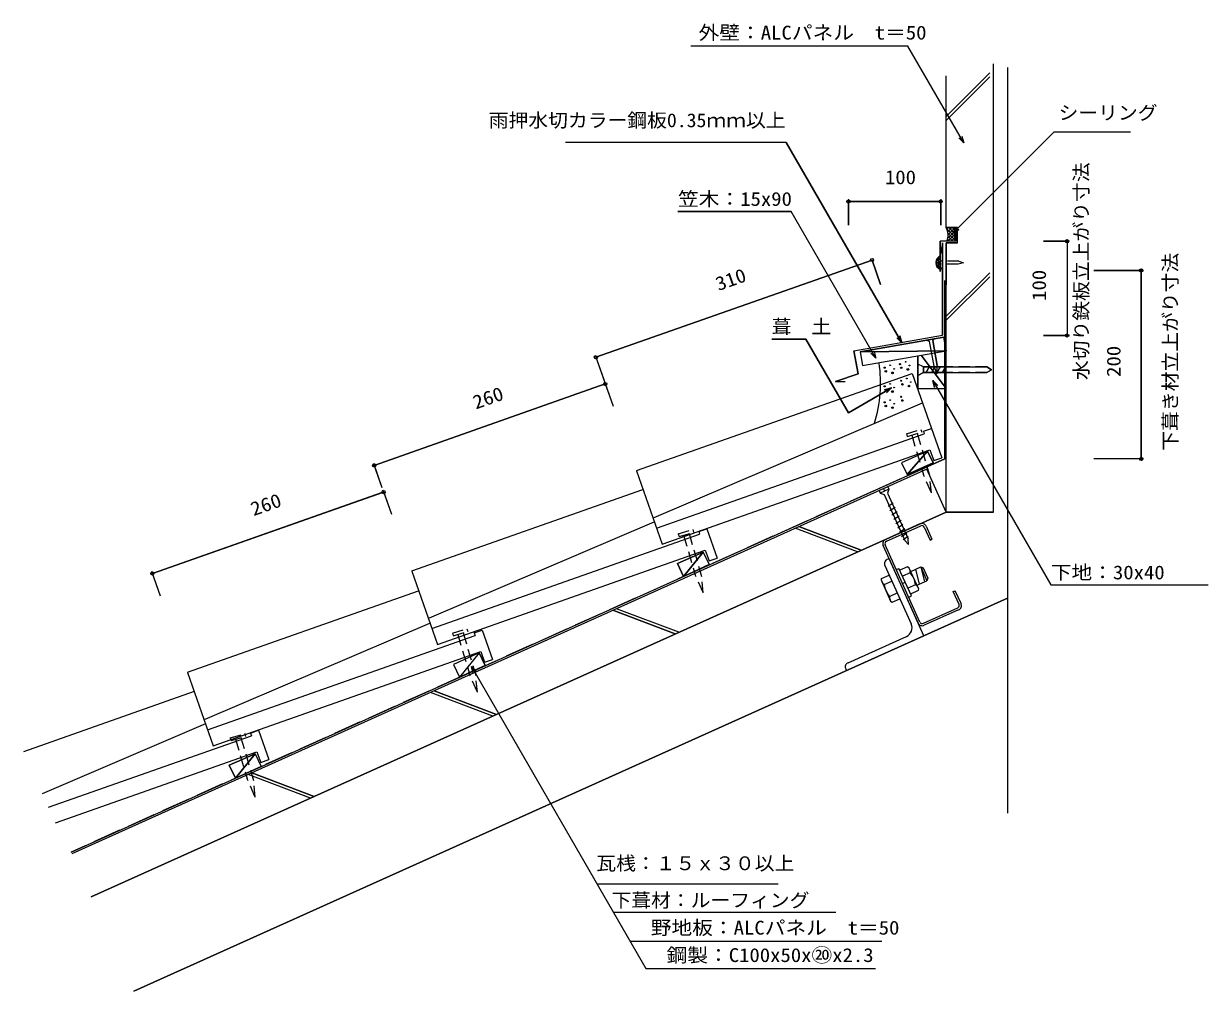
# Model space of a CAD drawing. Units: millimetres, scale not verified. Extents: x -610 to 647, y -510 to 516.
import ezdxf
from ezdxf.enums import TextEntityAlignment as Align

# ---------------------------------------------------------------- set-up
doc = ezdxf.new("R2010")
doc.units = ezdxf.units.MM
doc.header["$LTSCALE"] = 10
doc.linetypes.add('DASHED1', pattern=[1.8, 1.2, -0.6])
doc.linetypes.add('DASHED3', pattern=[4, 3, -1])
for name, color, linetype, lineweight in [('0-0_LAYER001', 2, 'Continuous', 18), ('0-1_LAYER002', 7, 'Continuous', 18), ('0-2_LAYER003', 2, 'Continuous', 18), ('0-3_LAYER004', 2, 'Continuous', 18), ('0-4_LAYER006', 2, 'Continuous', 18), ('0-5_LAYER007', 2, 'Continuous', 18), ('0-6_LAYER009', 2, 'Continuous', 18)]:
    doc.layers.add(name, color=color, linetype=linetype, lineweight=lineweight)
doc.styles.add('ＭＳ ゴシック', font='')
doc.styles.get('ＭＳ ゴシック').set_extended_font_data('MS Gothic')

msp = doc.modelspace()

# ---------------------------------------------------------------- linework, layer by layer
at = {"layer": '0-0_LAYER001'}
for p, q in [((418.57, -1.73), (418.57, 473.89)), ((433.57, 469.73), (433.57, -321.21)), ((368.57, 418.07), (414.84, 464.33)), ((368.57, 300), (368.57, 460.92)), ((368.57, 413.83), (414.84, 460.09)), ((264.88, 330.2), (264.88, 302.7)), ((264.88, 327.7), (362.71, 327.7)), ((362.71, 330.2), (362.71, 302.7)), ((378.97, 294.4), (380.57, 294.4)), ((378.97, 289.6), (380.57, 289.6)), ((499.23, 285.6), (471.73, 285.6)), ((496.73, 285.6), (496.73, 185.6)), ((-2.98, 162.47), (289.91, 265.67)), ((289.91, 265.67), (299.05, 239.73)), ((368.57, -1.73), (368.57, 266.61)), ((368.57, 205.94), (414.84, 252.2)), ((577.84, 254.61), (525.34, 254.61)), ((575.34, 54.61), (575.34, 254.61)), ((368.57, 201.7), (414.84, 247.96)), ((270.72, 169.22), (364.57, 185.77)), ((277.34, 168.35), (365.97, 183.98)), ((347.75, 180.77), (356.52, 182.32)), ((350.59, 179.65), (347.75, 180.77)), ((350.59, 179.65), (355.28, 153.06)), ((354.24, 180.29), (356.52, 182.32)), ((354.24, 180.29), (358.93, 153.7)), ((499.23, 185.6), (471.73, 185.6)), ((-3.81, 164.83), (5.33, 138.89)), ((270.72, 169.22), (275.02, 144.8)), ((277.34, 168.35), (279.94, 153.58)), ((279.94, 153.58), (368.57, 169.21)), ((338.57, 129.21), (338.57, 163.92)), ((368.57, 129.21), (342.08, 164.54)), ((338.57, 143.21), (338.57, 155.21)), ((344.57, 152.21), (338.57, 155.21)), ((344.57, 146.21), (344.57, 152.21)), ((368.57, 152.21), (344.57, 152.21)), ((347.46, 146.21), (350.93, 152.21)), ((353.19, 146.21), (356.65, 152.21)), ((355.28, 153.06), (358.72, 144.82)), ((358.72, 144.82), (358.93, 153.7)), ((358.91, 146.21), (362.37, 152.21)), ((364.63, 146.21), (368.09, 152.21)), ((368.57, 144.96), (368.57, 153.46)), ((275.02, 144.8), (251.27, 136.73)), ((338.57, 143.21), (344.57, 146.21)), ((368.57, 146.21), (344.57, 146.21)), ((-238.23, 47.77), (6.99, 134.17)), ((6.16, 136.53), (15.3, 110.59)), ((251.27, 136.73), (261.57, 136.73)), ((338.57, 129.21), (368.57, 129.21)), ((354.33, 137.73), (479.46, -78.99)), ((348.63, 62.86), (327.27, 38.03)), ((354.63, 50.36), (327.27, 38.03)), ((577.84, 54.61), (525.34, 54.61)), ((-239.06, 50.13), (-229.92, 24.19)), ((306.54, 25.18), (297.42, 21.08)), ((306.54, 25.18), (307.77, 22.44)), ((-473.48, -66.93), (-228.26, 19.47)), ((-229.09, 21.83), (-219.95, -4.1)), ((297.42, 21.08), (298.65, 18.34)), ((307.77, 22.44), (298.65, 18.34)), ((298.65, 18.34), (302.62, 16.84)), ((301.98, 23.13), (303.21, 20.39)), ((302.62, 16.84), (324.53, -31.86)), ((307.77, 22.44), (306.27, 18.48)), ((306.27, 18.48), (328.18, -30.22)), ((306.87, 4.38), (312.49, 8.07)), ((308.92, -0.18), (314.55, 3.51)), ((310.97, -4.74), (316.6, -1.05)), ((313.02, -9.3), (318.65, -5.61)), ((315.07, -13.86), (320.7, -10.17)), ((418.57, -1.73), (368.57, -1.73)), ((317.13, -18.42), (322.75, -14.73)), ((319.18, -22.98), (324.81, -19.29)), ((321.23, -27.54), (326.86, -23.84)), ((322.77, -30.95), (328.39, -27.26)), ((328.65, -36.15), (324.53, -31.86)), ((328.65, -36.15), (328.18, -30.22)), ((110.89, -44.12), (90.01, -69.96)), ((303.58, -58.4), (331.48, -120.41)), ((306.08, -51.78), (307.91, -50.96)), ((344.84, -133.04), (307.91, -50.96)), ((315.75, -62.79), (318.49, -61.56)), ((331.62, -90.74), (318.49, -61.56)), ((327.51, -59.85), (319.37, -63.51)), ((329.25, -61.1), (327.51, -59.85)), ((339.09, -82.98), (329.25, -61.1)), ((330.89, -64.75), (341.56, -59.95)), ((336, -62.45), (339.99, -78.2)), ((341.56, -59.95), (344.2, -60.95)), ((341.56, -59.95), (348.12, -74.54)), ((341.56, -59.95), (345.55, -75.7)), ((344.2, -60.95), (349.13, -71.89)), ((-474.31, -64.57), (-465.18, -90.51)), ((299.79, -74.36), (300.01, -72.22)), ((299.79, -74.36), (309.64, -96.24)), ((300.01, -72.22), (308.15, -68.56)), ((302.85, -78.54), (310.99, -74.88)), ((330.35, -66.17), (322.21, -69.83)), ((337.45, -79.34), (348.12, -74.54)), ((349.13, -71.89), (348.12, -74.54)), ((308.54, -91.18), (316.68, -87.51)), ((322.32, -77.38), (325.05, -76.15)), ((336.04, -78.8), (327.89, -82.46)), ((338.88, -85.12), (330.74, -88.78)), ((339.09, -82.98), (338.88, -85.12)), ((479.46, -78.99), (646.6, -78.99)), ((309.64, -96.24), (311.38, -97.49)), ((311.38, -97.49), (319.52, -93.83)), ((328.88, -91.97), (331.62, -90.74)), ((264.45, -161.54), (326.47, -133.63)), ((-126.85, -151.1), (-147.72, -176.94)), ((-135, -165.66), (49.94, -485.98)), ((-364.58, -258.08), (-385.46, -283.93)), ((-2.17, -396.03), (190.22, -396.03)), ((15.51, -426.02), (251.63, -426.02)), ((33.16, -456.91), (300.47, -456.91)), ((49.94, -485.98), (281.02, -485.98))]:
    msp.add_line(p, q, dxfattribs=at)
at = {"layer": '0-0_LAYER001', "linetype": 'DASHED3'}
msp.add_line((367.07, 54.61), (367.07, 243.79), dxfattribs=at)
at = {"layer": '0-0_LAYER001', "linetype": 'DASHED1'}
for p, q in [((411.57, 152.21), (368.57, 152.21)), ((416.57, 149.21), (411.57, 152.21)), ((411.57, 146.21), (368.57, 146.21)), ((411.57, 146.21), (416.57, 149.21))]:
    msp.add_line(p, q, dxfattribs=at)
at = {"layer": '0-0_LAYER001', "color": 4}
for p, q in [((40.1, 42.26), (332.35, 145.23)), ((332.35, 145.23), (363.8, 55.97)), ((58.77, -7.59), (343.31, 114.12)), ((61.45, -18.76), (345.34, 81.27)), ((344.34, 84.1), (352.83, 87.09)), ((344.34, 84.1), (345.34, 81.27)), ((348.63, 62.86), (321.26, 50.55)), ((348.63, 62.86), (354.63, 50.36)), ((321.26, 50.55), (327.27, 38.03)), ((-198.21, -64.2), (46.88, 22.15)), ((-179.54, -114.05), (58.93, -12.05)), ((106.03, -22.36), (107.03, -25.19)), ((-176.86, -125.22), (107.03, -25.19)), ((110.89, -44.12), (83.52, -56.44)), ((110.89, -44.12), (117.23, -57.33)), ((83.52, -56.44), (90.01, -69.96)), ((117.65, -57.53), (90.01, -69.96)), ((-436.21, -171.69), (-191.12, -85.33)), ((-417.54, -221.53), (-179.07, -119.53)), ((-414.87, -232.7), (-130.97, -132.68)), ((-131.97, -129.85), (-123.48, -126.85)), ((-131.97, -129.85), (-130.97, -132.68)), ((-123.48, -126.85), (-112.51, -157.98)), ((-126.85, -151.1), (-154.21, -163.42)), ((-126.85, -151.1), (-120.36, -164.63)), ((-154.21, -163.42), (-147.72, -176.94)), ((-120.36, -164.63), (-147.72, -176.94)), ((-609.96, -255.62), (-428.65, -191.73)), ((-590.13, -300.16), (-416.6, -225.93)), ((-369.49, -236.24), (-368.49, -239.07)), ((-583.59, -314.86), (-368.49, -239.07)), ((-576.25, -331.36), (-362.51, -256.05)), ((-364.58, -258.08), (-391.95, -270.4)), ((-364.58, -258.08), (-358.09, -271.61)), ((-391.95, -270.4), (-385.46, -283.93)), ((-358.09, -271.61), (-385.46, -283.93))]:
    msp.add_line(p, q, dxfattribs=at)
at = {"layer": '0-0_LAYER001', "color": 1, "linetype": 'DASHED1'}
for p, q in [((332.07, 79.85), (344.45, 37.81)), ((337.82, 81.54), (351.2, 36.13)), ((352.67, 19.23), (344.45, 37.81)), ((352.87, 18.58), (351.2, 36.13)), ((95.81, -24.62), (109.18, -70.03)), ((90.05, -26.31), (102.44, -68.36)), ((110.66, -86.93), (102.44, -68.36)), ((110.85, -87.58), (109.18, -70.03)), ((-149.53, -131.54), (-137.15, -173.58)), ((-143.77, -129.85), (-130.4, -175.26)), ((-128.92, -192.16), (-137.15, -173.58)), ((-128.73, -192.81), (-130.4, -175.26)), ((-385.25, -242.8), (-372.87, -284.85)), ((-379.5, -241.11), (-366.12, -286.52)), ((-364.65, -303.42), (-372.87, -284.85)), ((-364.46, -304.08), (-366.12, -286.52))]:
    msp.add_line(p, q, dxfattribs=at)
at = {"layer": '0-0_LAYER001'}
for points in [[(387.26, 389.84), (327.9, 492.65), (97.86, 492.65)], [(321.4, 177.89), (198.66, 390.49), (-35.34, 390.49)], [(375.55, 294.18), (483.11, 401.74), (564.11, 401.74)], [(385.32, 397.09), (387.26, 389.84), (381.96, 395.15)], [(294, 161.47), (204.07, 317.23), (84.07, 317.23)], [(382.05, 297.93), (375.55, 294.18), (379.3, 300.67)], [(310.52, 129.91), (264.79, 103.5), (219.61, 181.75), (183.61, 181.75)], [(365.97, 183.98), (368.57, 169.21), (277.34, 168.35)], [(319.46, 185.14), (321.4, 177.89), (316.1, 183.2)], [(292.06, 168.71), (294, 161.47), (288.69, 166.77)], [(303.28, 127.97), (310.52, 129.91), (305.22, 124.61)], [(356.27, 130.49), (354.33, 137.73), (359.64, 132.43)], [(261.95, -168.15), (262.77, -169.97), (344.84, -133.04)], [(-133.06, -172.9), (-135, -165.66), (-129.69, -170.96)]]:
    msp.add_lwpolyline(points, dxfattribs=at)
at = {"layer": '0-0_LAYER001', "linetype": 'DASHED1'}
msp.add_lwpolyline([(381.82, 264.48), (386.96, 262.79), (381.28, 261.42)], dxfattribs=at)
at = {"layer": '0-0_LAYER001', "color": 1, "linetype": 'DASHED1'}
for points in [[(326.42, 81.31), (341.77, 85.83), (342.62, 82.96)], [(326.42, 81.31), (327.27, 78.44), (342.62, 82.96)], [(84.41, -24.85), (99.76, -20.33), (100.61, -23.2)], [(84.41, -24.85), (85.26, -27.72), (100.61, -23.2)], [(-155.17, -130.08), (-139.83, -125.56), (-138.98, -128.43)], [(-155.17, -130.08), (-154.33, -132.95), (-138.98, -128.43)], [(-390.9, -241.34), (-375.55, -236.82), (-374.7, -239.7)], [(-390.9, -241.34), (-390.05, -244.22), (-374.7, -239.7)]]:
    msp.add_lwpolyline(points, dxfattribs=at)
at = {"layer": '0-0_LAYER001', "color": 4}
for points in [[(40.09, 41.85), (67.43, -35.73), (351.32, 64.29)], [(351.32, 64.29), (355.31, 52.98), (363.8, 55.97)], [(106.03, -22.36), (114.52, -19.37), (125.49, -50.49)], [(-198.22, -64.61), (-170.88, -142.19), (113.01, -42.17)], [(113.01, -42.17), (117, -53.48), (125.49, -50.49)], [(-436.22, -172.09), (-408.88, -249.68), (-124.99, -149.65)], [(-124.99, -149.65), (-121, -160.97), (-112.51, -157.98)], [(-369.49, -236.24), (-361, -233.25), (-350.04, -264.38)], [(-362.51, -256.05), (-358.52, -267.37), (-350.04, -264.38)]]:
    msp.add_lwpolyline(points, dxfattribs=at)
at = {"layer": '0-0_LAYER001'}
for centre, radius in [((264.88, 327.7), 1.7), ((362.71, 327.7), 1.7), ((496.73, 285.6), 1.7), ((289.91, 265.67), 1.7), ((575.34, 254.61), 1.7), ((496.73, 185.6), 1.7), ((-2.98, 162.47), 1.7), ((303.29, 151.5), 0.578), ((309.2, 153.94), 0.349), ((319.61, 155.17), 0.578), ((320.86, 151.32), 0.814), ((325.52, 157.6), 0.349), ((329.67, 153.76), 0.326), ((304.54, 147.65), 0.814), ((311.54, 145.9), 0.936), ((313.35, 150.09), 0.326), ((326.8, 140), 0.349), ((327.86, 149.57), 0.936), ((6.99, 134.17), 1.7), ((303.29, 131.7), 0.578), ((304.54, 127.84), 0.814), ((309.2, 134.13), 0.349), ((311.54, 126.09), 0.936), ((313.35, 130.28), 0.326), ((320.9, 137.57), 0.578), ((322.15, 133.71), 0.814), ((329.14, 131.96), 0.936), ((330.96, 136.15), 0.326), ((303.29, 114.64), 0.578), ((309.2, 117.07), 0.349), ((313.35, 113.22), 0.326), ((320.9, 120.51), 0.578), ((322.15, 116.65), 0.814), ((304.54, 110.79), 0.814), ((311.54, 109.04), 0.936), ((575.34, 54.61), 1.7), ((-238.23, 47.77), 1.7), ((-228.26, 19.47), 1.7), ((-473.48, -66.93), 1.7)]:
    msp.add_circle(centre, radius, dxfattribs=at)
for centre, radius, start, end in [((381.79, 292), 4.41, 129.59738, 230.40262), ((147.32, 135.67), 151.6, 343.43085, 7.90762), ((308.13, -56.35), 5, 114.22009, 204.23074), ((324.3, -65.08), 6.15, 349.86246, 23.86975), ((313.29, -81.44), 22.9, 6.6165, 41.83201), ((306.06, -73.3), 6.15, 204.55376, 238.55602), ((325.63, -75.89), 22.94, 186.64732, 221.80409), ((332.82, -84.05), 6.16, 24.60093, 58.55558), ((314.59, -92.26), 6.15, 169.878, 203.89275), ((322.36, -124.51), 10, 294.23666, 24.2239), ((266.51, -166.1), 5, 114.22009, 204.23074)]:
    msp.add_arc(centre, radius, start, end, dxfattribs=at)
at = {"layer": '0-1_LAYER002'}
for p, q in [((327.9, 492.65), (97.86, 492.65)), ((387.26, 389.84), (327.9, 492.65)), ((433.57, 469.73), (433.57, -321.21)), ((414.84, 464.33), (368.57, 418.07)), ((368.57, 300), (368.57, 460.92)), ((368.57, 413.83), (414.84, 460.09)), ((198.66, 390.49), (-35.34, 390.49)), ((375.55, 294.18), (483.11, 401.74)), ((483.11, 401.74), (564.11, 401.74)), ((264.88, 302.7), (264.88, 329.4)), ((362.71, 327.7), (264.88, 327.7)), ((84.07, 317.23), (204.07, 317.23)), ((294, 161.47), (204.07, 317.23)), ((364.57, 284), (362.44, 272.2)), ((364.57, 284), (364.57, 185.77)), ((471.73, 285.6), (498.43, 285.6)), ((496.73, 285.6), (496.73, 185.6)), ((362.18, 253.6), (363.42, 258.24)), ((414.84, 252.2), (368.57, 205.94)), ((525.34, 254.61), (577.84, 254.61)), ((575.34, 254.61), (575.34, 54.61)), ((367.07, 54.61), (367.07, 243.79)), ((368.57, 201.7), (414.84, 247.96)), ((321.4, 177.89), (316.1, 183.2)), ((347.75, 180.77), (350.59, 179.65)), ((471.73, 185.6), (499.23, 185.6)), ((-3.81, 164.83), (15.3, 110.59)), ((277.34, 168.35), (368.57, 169.21)), ((342.08, 164.54), (368.57, 129.21)), ((344.57, 152.21), (338.57, 155.21)), ((344.57, 152.21), (411.57, 152.21)), ((344.57, 152.21), (344.57, 146.21)), ((344.57, 146.21), (338.57, 143.21)), ((344.57, 146.21), (411.57, 146.21)), ((6.99, 134.17), (-238.23, 47.77)), ((251.27, 136.73), (261.57, 136.73)), ((310.52, 129.91), (305.22, 124.61)), ((354.33, 137.73), (356.27, 130.49)), ((354.33, 137.73), (359.64, 132.43)), ((354.33, 137.73), (479.46, -78.99)), ((327.27, 38.03), (348.63, 62.86)), ((-559.67, -362.42), (367.07, 54.61)), ((-238.79, 49.37), (-229.92, 24.19)), ((-229.86, 18.91), (-473.48, -66.93)), ((-229.86, 18.91), (-228.26, 19.47)), ((-228.83, 21.08), (-219.95, -4.1)), ((274.65, -44), (208.53, -18.92)), ((212.4, -17.18), (278.52, -42.26)), ((90.01, -69.96), (110.89, -44.12)), ((-474.05, -65.33), (-465.18, -90.51)), ((479.46, -78.99), (603.8, -78.99)), ((-493.19, -510.15), (433.57, -93.11)), ((15.09, -105.97), (81.2, -131.05)), ((85.07, -129.31), (18.95, -104.23)), ((-126.85, -151.1), (-147.72, -176.94)), ((-135, -165.66), (-133.06, -172.9)), ((-135, -165.66), (-131.16, -169.49)), ((-135, -165.66), (49.94, -485.98)), ((-112.25, -218.1), (-178.36, -193.03)), ((-174.49, -191.28), (-108.38, -216.36)), ((-385.46, -283.93), (-364.58, -258.08)), ((-305.7, -305.15), (-371.81, -280.08)), ((-367.94, -278.34), (-301.83, -303.41)), ((-2.17, -396.03), (190.22, -396.03)), ((15.51, -426.02), (251.63, -426.02)), ((33.16, -456.91), (300.47, -456.91)), ((49.94, -485.98), (293.51, -485.98))]:
    msp.add_line(p, q, dxfattribs=at)
at = {"layer": '0-1_LAYER002', "color": 2}
for p, q in [((340.74, -14.26), (304.26, -30.68)), ((305.2, -32.77), (341.68, -16.36)), ((345.25, -17.71), (351.41, -31.39)), ((347.35, -16.77), (353.5, -30.45)), ((338.69, -119.36), (301.75, -37.29)), ((340.78, -118.42), (303.85, -36.34)), ((351.41, -31.39), (353.5, -30.45)), ((376.03, -86.11), (378.13, -85.16)), ((382.19, -99.79), (376.03, -86.11)), ((384.28, -98.84), (378.13, -85.16)), ((344.35, -119.77), (380.83, -103.36)), ((381.77, -105.45), (345.3, -121.87))]:
    msp.add_line(p, q, dxfattribs=at)
at = {"layer": '0-1_LAYER002'}
for points in [[(368.57, -1.73), (418.57, -1.73), (418.57, 473.89)], [(198.66, 390.49), (321.4, 177.89), (319.46, 185.14)], [(385.32, 397.09), (387.26, 389.84), (381.96, 395.15)], [(362.71, 302.7), (362.71, 327.7), (362.71, 329.4)], [(368.57, -1.73), (368.57, 284), (380.57, 284), (380.57, 297.93), (380.57, 300), (368.57, 300), (378.97, 300), (378.97, 285.6), (362.18, 285.6), (362.18, 253.6)], [(379.3, 300.67), (375.55, 294.18), (382.05, 297.93)], [(299.05, 239.73), (289.91, 265.67), (-2.98, 162.47)], [(183.61, 181.75), (219.61, 181.75), (264.79, 103.5), (310.52, 129.91), (303.28, 127.97)], [(251.27, 136.73), (275.02, 144.8), (270.72, 169.22), (364.57, 185.77)], [(350.59, 179.65), (355.28, 153.06), (355.63, 152.21)], [(355.63, 152.21), (358.14, 146.21), (358.72, 144.82), (358.93, 153.7), (354.24, 180.29), (356.52, 182.32)], [(292.06, 168.71), (294, 161.47), (288.69, 166.77)], [(338.57, 163.92), (338.57, 129.21), (368.57, 129.21)], [(411.57, 152.21), (416.57, 149.21), (411.57, 146.21)], [(573.64, 54.61), (577.84, 54.61), (525.34, 54.61)], [(-538.33, -409.84), (368.57, -1.73), (348.06, 43.86), (-558.85, -364.25)]]:
    msp.add_lwpolyline(points, dxfattribs=at)
for points in [[(277.34, 168.35), (279.94, 153.58), (368.57, 169.21), (365.97, 183.98)], [(327.27, 38.03), (354.63, 50.36), (348.63, 62.86), (321.26, 50.55)], [(90.01, -69.96), (83.52, -56.44), (110.89, -44.12), (117.23, -57.33)], [(-126.85, -151.1), (-154.21, -163.42), (-147.72, -176.94), (-120.36, -164.63)], [(-385.46, -283.93), (-391.95, -270.4), (-364.58, -258.08), (-358.09, -271.61)]]:
    msp.add_lwpolyline(points, close=True, dxfattribs=at)
for centre, radius, start, end in [((353.58, 292), 17, 337.88438, 28.07287), ((150.63, 135.42), 148.35, 343.15851, 8.18)]:
    msp.add_arc(centre, radius, start, end, dxfattribs=at)
at = {"layer": '0-1_LAYER002', "color": 2}
for centre, radius, start, end in [((342.79, -18.82), 5, 24.22436, 114.24136), ((342.79, -18.82), 2.7, 24.24038, 114.23248), ((306.31, -35.23), 5, 114.22009, 204.23074), ((306.31, -35.23), 2.7, 114.23248, 204.2128), ((379.72, -100.89), 2.7, 294.22067, 24.24038), ((379.72, -100.89), 5, 294.21371, 24.24565), ((343.24, -117.31), 5, 204.20946, 294.235), ((343.25, -117.31), 2.7, 204.2128, 294.22067)]:
    msp.add_arc(centre, radius, start, end, dxfattribs=at)
at = {"layer": '0-2_LAYER003'}
for p, q in [((378.97, 285.6), (378.97, 297.6)), ((362.18, 253.6), (362.18, 285.6)), ((378.97, 285.6), (362.18, 285.6)), ((362.18, 253.6), (363.42, 258.24)), ((433.57, -93.11), (-493.19, -510.15))]:
    msp.add_line(p, q, dxfattribs=at)
at = {"layer": '0-2_LAYER003', "linetype": 'DASHED3'}
msp.add_line((367.07, 54.61), (-559.67, -362.42), dxfattribs=at)
at = {"layer": '0-2_LAYER003'}
for centre, radius, start, end in [((353.58, 292), 17, 337.88465, 28.07264), ((386.62, 292), 9.25, 145.79423, 214.20577), ((365.02, 262.75), 7.55, 112.08833, 247.91167)]:
    msp.add_arc(centre, radius, start, end, dxfattribs=at)
at = {"layer": '0-3_LAYER004'}
for p, q in [((362.18, 257.74), (362.18, 267.75)), ((360.26, 262.75), (362.18, 262.75)), ((360.26, 257.74), (362.18, 257.74)), ((297.93, 23.5), (319.82, 33.35))]:
    msp.add_line(p, q, dxfattribs=at)
at = {"layer": '0-3_LAYER004', "linetype": 'DASHED1'}
for p, q in [((381.82, 264.48), (362.18, 264.48)), ((381.28, 261.42), (362.18, 261.42))]:
    msp.add_line(p, q, dxfattribs=at)
at = {"layer": '0-3_LAYER004'}
msp.add_lwpolyline([(360.26, 257.74), (360.26, 267.75), (362.18, 267.75)], dxfattribs=at)
at = {"layer": '0-4_LAYER006'}
for p, q in [((377.5, 290.47), (369.15, 298.83)), ((369.4, 298.21), (371.19, 300)), ((370.19, 295.61), (374.59, 300)), ((370.29, 288.92), (378.97, 297.6)), ((370.37, 285.6), (377.4, 292.63)), ((378.97, 285.6), (370.44, 294.14)), ((375.58, 285.6), (370.52, 290.66)), ((370.57, 292.59), (377.98, 300)), ((377.55, 293.81), (371.36, 300)), ((373.76, 285.6), (377.71, 289.55)), ((378.44, 296.32), (374.76, 300)), ((378.97, 299.18), (378.15, 300)), ((378.97, 297.6), (378.97, 300)), ((372.19, 285.6), (370.04, 287.76)), ((377.16, 285.6), (378.73, 287.18)), ((362.18, 268.4), (357.53, 263.76)), ((362.18, 259.92), (357.65, 264.44)), ((360.76, 264.16), (357.65, 261.05)), ((362.18, 262.75), (358.45, 266.48)), ((362.18, 265.58), (359.67, 268.08)), ((362.18, 268.4), (361.27, 269.31)), ((362.18, 257.09), (357.53, 261.74)), ((362.18, 262.75), (358.45, 259.02)), ((362.18, 259.92), (359.67, 257.41)), ((362.18, 257.09), (361.27, 256.19))]:
    msp.add_line(p, q, dxfattribs=at)
at = {"layer": '0-5_LAYER007'}
msp.add_lwpolyline([(364.57, 185.77), (364.57, 284), (362.44, 272.2)], dxfattribs=at)
at = {"layer": '0-6_LAYER009'}
for p, q in [((380.57, 300), (368.57, 300)), ((380.57, 284), (380.57, 300)), ((368.57, -1.73), (-538.33, -409.84)), ((274.65, -44), (208.53, -18.92)), ((278.52, -42.26), (212.4, -17.18)), ((81.2, -131.05), (15.09, -105.97)), ((85.07, -129.31), (18.95, -104.23)), ((-112.25, -218.1), (-178.36, -193.03)), ((-108.38, -216.36), (-174.49, -191.28)), ((-305.7, -305.15), (-371.81, -280.08)), ((-301.83, -303.41), (-367.94, -278.34))]:
    msp.add_line(p, q, dxfattribs=at)
for points in [[(380.57, 284), (368.57, 284), (368.57, 239.39)], [(368.57, -1.73), (348.06, 43.86), (-558.85, -364.25)]]:
    msp.add_lwpolyline(points, dxfattribs=at)

# ---------------------------------------------------------------- texts
at = {"layer": '0-0_LAYER001', "color": 7, "style": 'ＭＳ ゴシック'}
for s, width, p in [('外壁：ALCパネル\u3000t＝50', 1.1, (105.9, 495.15)), ('シーリング', 1.05, (487.75, 410.19)), ('雨押水切カラー鋼板0.35ｍｍ以上', 1.05, (-116.65, 402.17)), ('100', 1.1, (303.62, 341.72)), ('笠木：15x90', 1.1, (84.07, 318.73)), ('葺\u3000土', 1.05, (183.61, 183.25)), ('下地：30x40', 1.1, (479.46, -77.49)), ('瓦桟：１５ｘ３０以上\u3000', 1.05, (-2.52, -386.05)), ('下葺材：ルーフィング', 1.05, (13.53, -425.28)), ('\u3000野地板：ALCパネル\u3000t＝50', 1.1, (33.16, -454.41)), ('\u3000鋼製：C100x50x⑳x2.3', 1.1, (49.94, -483.48))]:
    msp.add_text(s, height=14.66, dxfattribs=dict(at, width=width)).set_placement(p, align=Align.BOTTOM_LEFT)
for s, rotation, width, p in [('水切り鉄板立上がり寸法', 90, 1.05, (523.55, 138.24)), ('下葺き材立上がり寸法', 90, 1.05, (618.07, 63.34)), ('310', 19.41, 1.1, (128.4, 228.53)), ('100', 90, 1.1, (478.83, 222.33)), ('200', 90, 1.1, (557.91, 141.7)), ('260', 19.41, 1.1, (-128.99, 102.93)), ('260', 19.41, 1.1, (-364.67, -10.26))]:
    msp.add_text(s, height=14.66, rotation=rotation, dxfattribs=dict(at, width=width)).set_placement(p, align=Align.BOTTOM_LEFT)

doc.saveas('drawing.dxf')
